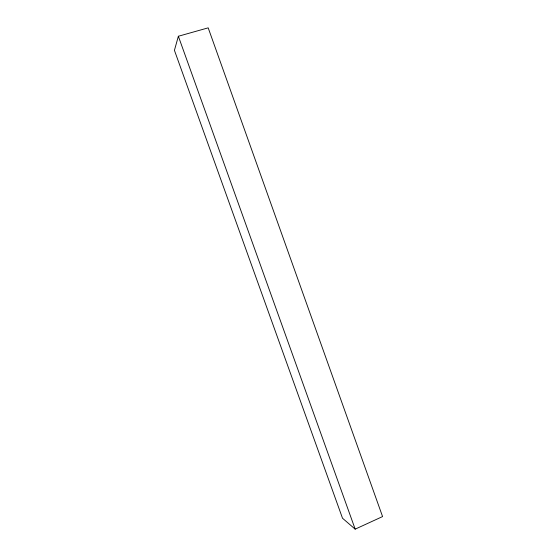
<?xml version="1.0" encoding="UTF-8"?>
<svg xmlns="http://www.w3.org/2000/svg" width="557" height="557" viewBox="0 0 557 557"><rect width="100%" height="100%" fill="white"/><g stroke="black" fill="none" stroke-linecap="round" stroke-linejoin="round"><path stroke-width="0.84" d="M178.365 36.254L174.425 50.332L342.513 518.24L355.171 529.15L382.575 516.569L208.186 27.85L178.365 36.254L355.171 529.15"/></g></svg>
